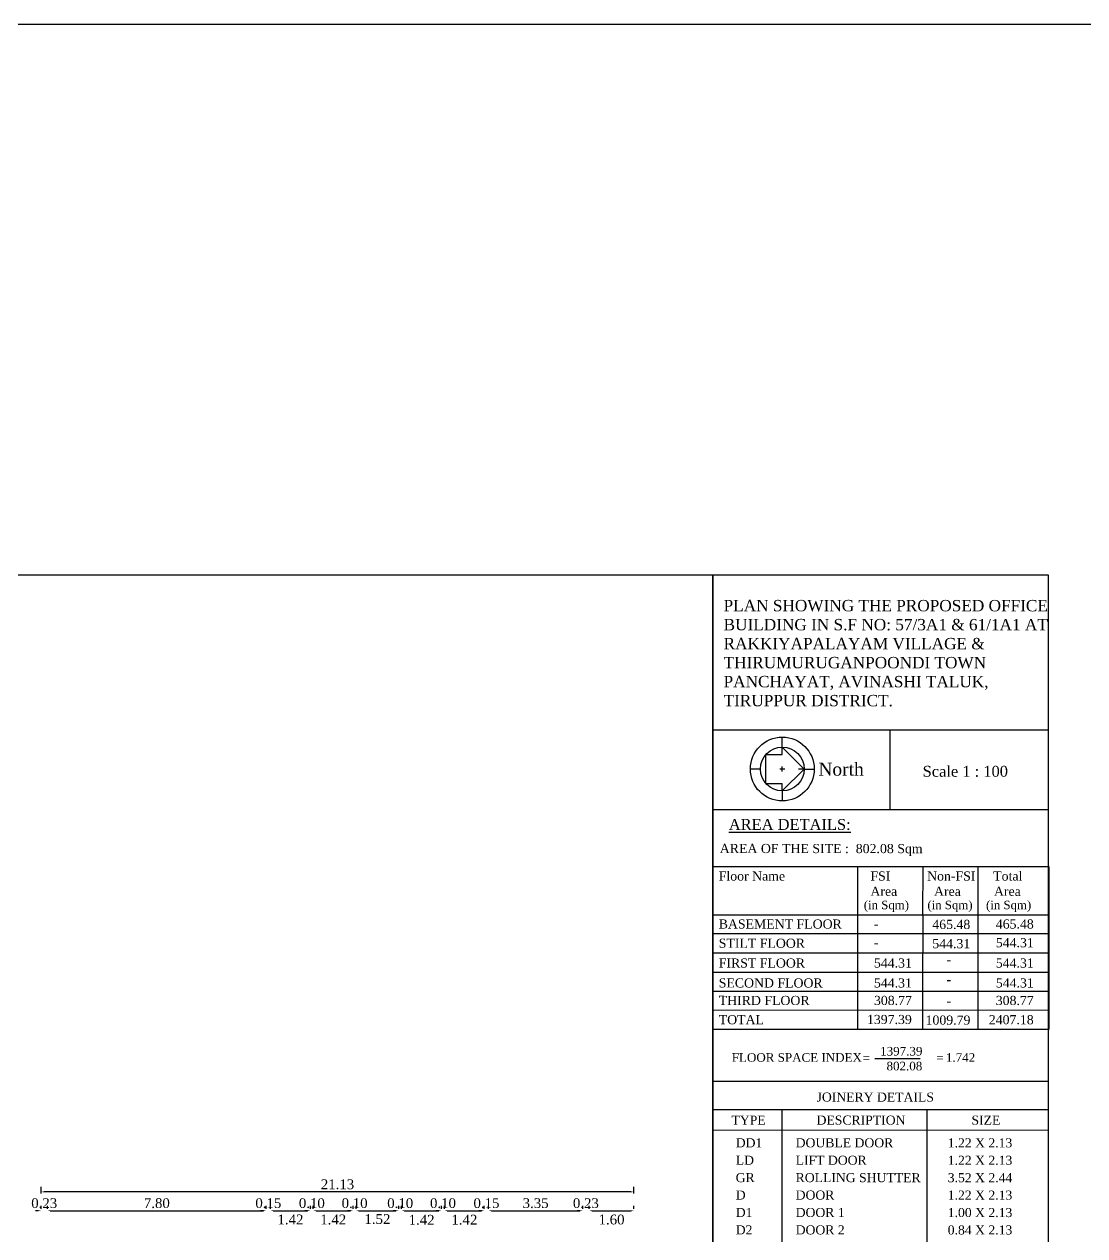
# Model space of a CAD drawing. Header units: metres. Extents: x 3592 to 3825, y 373 to 546.
# Drawn here: x 3727.46 to 3765.25, y 502.4 to 545.58 of the extents above; entities that cross this region are included whole.
import ezdxf

# ---------------------------------------------------------------- set-up
doc = ezdxf.new("R2010")
doc.units = ezdxf.units.M
doc.layers.get('Defpoints').update_dxf_attribs({"lineweight": 0})
doc.styles.add('ANAND', font='times.ttf')
doc.styles.get("Standard").update_dxf_attribs({"font": 'arial.ttf'})
doc.styles.add('X', font='times.ttf')
doc.dimstyles.new('V1', dxfattribs={"dimtxt": 0.23, "dimasz": 0.1, "dimexe": 0.18, "dimexo": 0.0625, "dimgap": 0.09, "dimtad": 1, "dimzin": 0, "dimdsep": 46, "dimtxsty": 'Standard', "dimcen": 0.09, "dimadec": 0, "dimazin": 0, "dimtfac": 1, "dimtix": 1, "dimtofl": 0, "dimtmove": 2, "dimatfit": 0, "dimfxl": 0, "dimtolj": 1, "dimtzin": 0, "dimarcsym": 0})

# ---------------------------------------------------------------- blocks, each defined once
blk = doc.blocks.new('*D133')
at = {"color": 0, "lineweight": -2}
for p, q in [((3727.954, 503.288), (3727.854, 503.288)), ((3728.054, 503.351), (3728.054, 503.468)), ((3728.283, 503.351), (3728.283, 503.468)), ((3728.383, 503.288), (3728.483, 503.288))]:
    blk.add_line(p, q, dxfattribs=at)
at = {"color": 0}
for points in [[(3727.954, 503.305), (3727.954, 503.271), (3728.054, 503.288)], [(3728.383, 503.305), (3728.383, 503.271), (3728.283, 503.288)]]:
    blk.add_solid(points, dxfattribs=at)
at = {"layer": 'Defpoints', "color": 0}
for p in [(3728.054, 503.288), (3728.283, 503.288), (3728.283, 503.288)]:
    blk.add_point(p, dxfattribs=at)
at = {"color": 0, "insert": (3728.168, 503.557), "char_height": 0.35, "attachment_point": 5, "style": 'ANAND'}
blk.add_mtext('\\A1;0.23', dxfattribs=at)
blk = doc.blocks.new('*D134')
at = {"color": 0, "lineweight": -2}
for p, q in [((3728.283, 503.351), (3728.283, 503.468)), ((3728.383, 503.288), (3735.979, 503.288)), ((3736.079, 503.351), (3736.079, 503.468))]:
    blk.add_line(p, q, dxfattribs=at)
at = {"color": 0}
for points in [[(3728.383, 503.305), (3728.383, 503.271), (3728.283, 503.288)], [(3735.979, 503.305), (3735.979, 503.271), (3736.079, 503.288)]]:
    blk.add_solid(points, dxfattribs=at)
at = {"layer": 'Defpoints', "color": 0}
for p in [(3728.283, 503.288), (3736.079, 503.288), (3736.079, 503.288)]:
    blk.add_point(p, dxfattribs=at)
at = {"color": 0, "insert": (3732.181, 503.557), "char_height": 0.35, "attachment_point": 5, "style": 'ANAND'}
blk.add_mtext('\\A1;7.80', dxfattribs=at)
blk = doc.blocks.new('*D135')
at = {"color": 0, "lineweight": -2}
for p, q in [((3735.979, 503.288), (3735.879, 503.288)), ((3736.079, 503.351), (3736.079, 503.468)), ((3736.231, 503.351), (3736.231, 503.468)), ((3736.331, 503.288), (3736.431, 503.288))]:
    blk.add_line(p, q, dxfattribs=at)
at = {"color": 0}
for points in [[(3735.979, 503.305), (3735.979, 503.271), (3736.079, 503.288)], [(3736.331, 503.305), (3736.331, 503.271), (3736.231, 503.288)]]:
    blk.add_solid(points, dxfattribs=at)
at = {"layer": 'Defpoints', "color": 0}
for p in [(3736.079, 503.288), (3736.231, 503.288), (3736.231, 503.288)]:
    blk.add_point(p, dxfattribs=at)
at = {"color": 0, "insert": (3736.155, 503.557), "char_height": 0.35, "attachment_point": 5, "style": 'ANAND'}
blk.add_mtext('\\A1;0.15', dxfattribs=at)
blk = doc.blocks.new('*D136')
at = {"color": 0, "lineweight": -2}
for p, q in [((3736.231, 503.351), (3736.231, 503.468)), ((3736.331, 503.288), (3737.554, 503.288)), ((3737.654, 503.351), (3737.654, 503.468))]:
    blk.add_line(p, q, dxfattribs=at)
at = {"color": 0}
for points in [[(3736.331, 503.305), (3736.331, 503.271), (3736.231, 503.288)], [(3737.554, 503.305), (3737.554, 503.271), (3737.654, 503.288)]]:
    blk.add_solid(points, dxfattribs=at)
at = {"layer": 'Defpoints', "color": 0}
for p in [(3736.231, 503.288), (3737.654, 503.288), (3737.654, 503.288)]:
    blk.add_point(p, dxfattribs=at)
at = {"color": 0, "insert": (3736.943, 502.975), "char_height": 0.35, "attachment_point": 5, "style": 'ANAND'}
blk.add_mtext('\\A1;1.42', dxfattribs=at)
blk = doc.blocks.new('*D137')
at = {"color": 0, "lineweight": -2}
for p, q in [((3737.554, 503.288), (3737.454, 503.288)), ((3737.654, 503.351), (3737.654, 503.468)), ((3737.755, 503.351), (3737.755, 503.468)), ((3737.855, 503.288), (3737.955, 503.288))]:
    blk.add_line(p, q, dxfattribs=at)
at = {"color": 0}
for points in [[(3737.554, 503.305), (3737.554, 503.271), (3737.654, 503.288)], [(3737.855, 503.305), (3737.855, 503.271), (3737.755, 503.288)]]:
    blk.add_solid(points, dxfattribs=at)
at = {"layer": 'Defpoints', "color": 0}
for p in [(3737.654, 503.288), (3737.755, 503.288), (3737.755, 503.288)]:
    blk.add_point(p, dxfattribs=at)
at = {"color": 0, "insert": (3737.705, 503.557), "char_height": 0.35, "attachment_point": 5, "style": 'ANAND'}
blk.add_mtext('\\A1;0.10', dxfattribs=at)
blk = doc.blocks.new('*D138')
at = {"color": 0, "lineweight": -2}
for p, q in [((3737.755, 503.351), (3737.755, 503.468)), ((3737.855, 503.288), (3739.078, 503.288)), ((3739.178, 503.351), (3739.178, 503.468))]:
    blk.add_line(p, q, dxfattribs=at)
at = {"color": 0}
for points in [[(3737.855, 503.305), (3737.855, 503.271), (3737.755, 503.288)], [(3739.078, 503.305), (3739.078, 503.271), (3739.178, 503.288)]]:
    blk.add_solid(points, dxfattribs=at)
at = {"layer": 'Defpoints', "color": 0}
for p in [(3737.755, 503.288), (3739.178, 503.288), (3739.178, 503.288)]:
    blk.add_point(p, dxfattribs=at)
at = {"color": 0, "insert": (3738.467, 502.974), "char_height": 0.35, "attachment_point": 5, "style": 'ANAND'}
blk.add_mtext('\\A1;1.42', dxfattribs=at)
blk = doc.blocks.new('*D139')
at = {"color": 0, "lineweight": -2}
for p, q in [((3739.078, 503.288), (3738.978, 503.288)), ((3739.178, 503.351), (3739.178, 503.468)), ((3739.279, 503.351), (3739.279, 503.468)), ((3739.379, 503.288), (3739.479, 503.288))]:
    blk.add_line(p, q, dxfattribs=at)
at = {"color": 0}
for points in [[(3739.078, 503.305), (3739.078, 503.271), (3739.178, 503.288)], [(3739.379, 503.305), (3739.379, 503.271), (3739.279, 503.288)]]:
    blk.add_solid(points, dxfattribs=at)
at = {"layer": 'Defpoints', "color": 0}
for p in [(3739.178, 503.288), (3739.279, 503.288), (3739.279, 503.288)]:
    blk.add_point(p, dxfattribs=at)
at = {"color": 0, "insert": (3739.229, 503.557), "char_height": 0.35, "attachment_point": 5, "style": 'ANAND'}
blk.add_mtext('\\A1;0.10', dxfattribs=at)
blk = doc.blocks.new('*D140')
at = {"color": 0, "lineweight": -2}
for p, q in [((3739.279, 503.351), (3739.279, 503.468)), ((3739.379, 503.288), (3740.703, 503.288)), ((3740.803, 503.351), (3740.803, 503.468))]:
    blk.add_line(p, q, dxfattribs=at)
at = {"color": 0}
for points in [[(3739.379, 503.305), (3739.379, 503.271), (3739.279, 503.288)], [(3740.703, 503.305), (3740.703, 503.271), (3740.803, 503.288)]]:
    blk.add_solid(points, dxfattribs=at)
at = {"layer": 'Defpoints', "color": 0}
for p in [(3739.279, 503.288), (3740.803, 503.288), (3740.803, 503.288)]:
    blk.add_point(p, dxfattribs=at)
at = {"color": 0, "insert": (3740.041, 502.989), "char_height": 0.35, "attachment_point": 5, "style": 'ANAND'}
blk.add_mtext('\\A1;1.52', dxfattribs=at)
blk = doc.blocks.new('*D141')
at = {"color": 0, "lineweight": -2}
for p, q in [((3740.703, 503.288), (3740.603, 503.288)), ((3740.803, 503.351), (3740.803, 503.468)), ((3740.905, 503.351), (3740.905, 503.468)), ((3741.005, 503.288), (3741.105, 503.288))]:
    blk.add_line(p, q, dxfattribs=at)
at = {"color": 0}
for points in [[(3740.703, 503.305), (3740.703, 503.271), (3740.803, 503.288)], [(3741.005, 503.305), (3741.005, 503.271), (3740.905, 503.288)]]:
    blk.add_solid(points, dxfattribs=at)
at = {"layer": 'Defpoints', "color": 0}
for p in [(3740.803, 503.288), (3740.905, 503.288), (3740.905, 503.288)]:
    blk.add_point(p, dxfattribs=at)
at = {"color": 0, "insert": (3740.854, 503.557), "char_height": 0.35, "attachment_point": 5, "style": 'ANAND'}
blk.add_mtext('\\A1;0.10', dxfattribs=at)
blk = doc.blocks.new('*D142')
at = {"color": 0, "lineweight": -2}
for p, q in [((3740.905, 503.351), (3740.905, 503.468)), ((3741.005, 503.288), (3742.227, 503.288)), ((3742.327, 503.351), (3742.327, 503.468))]:
    blk.add_line(p, q, dxfattribs=at)
at = {"color": 0}
for points in [[(3741.005, 503.305), (3741.005, 503.271), (3740.905, 503.288)], [(3742.227, 503.305), (3742.227, 503.271), (3742.327, 503.288)]]:
    blk.add_solid(points, dxfattribs=at)
at = {"layer": 'Defpoints', "color": 0}
for p in [(3740.905, 503.288), (3742.327, 503.288), (3742.327, 503.288)]:
    blk.add_point(p, dxfattribs=at)
at = {"color": 0, "insert": (3741.616, 502.963), "char_height": 0.35, "attachment_point": 5, "style": 'ANAND'}
blk.add_mtext('\\A1;1.42', dxfattribs=at)
blk = doc.blocks.new('*D50')
at = {"color": 0, "lineweight": -2}
for p, q in [((3742.227, 503.288), (3742.127, 503.288)), ((3742.327, 503.351), (3742.327, 503.468)), ((3742.429, 503.351), (3742.429, 503.468)), ((3742.529, 503.288), (3742.629, 503.288))]:
    blk.add_line(p, q, dxfattribs=at)
at = {"color": 0}
for points in [[(3742.227, 503.305), (3742.227, 503.271), (3742.327, 503.288)], [(3742.529, 503.305), (3742.529, 503.271), (3742.429, 503.288)]]:
    blk.add_solid(points, dxfattribs=at)
at = {"layer": 'Defpoints', "color": 0}
for p in [(3742.327, 503.288), (3742.429, 503.288), (3742.429, 503.288)]:
    blk.add_point(p, dxfattribs=at)
at = {"color": 0, "insert": (3742.378, 503.557), "char_height": 0.35, "attachment_point": 5, "style": 'ANAND'}
blk.add_mtext('\\A1;0.10', dxfattribs=at)
blk = doc.blocks.new('*D51')
at = {"color": 0, "lineweight": -2}
for p, q in [((3742.429, 503.351), (3742.429, 503.468)), ((3742.529, 503.288), (3743.751, 503.288)), ((3743.851, 503.351), (3743.851, 503.468))]:
    blk.add_line(p, q, dxfattribs=at)
at = {"color": 0}
for points in [[(3742.529, 503.305), (3742.529, 503.271), (3742.429, 503.288)], [(3743.751, 503.305), (3743.751, 503.271), (3743.851, 503.288)]]:
    blk.add_solid(points, dxfattribs=at)
at = {"layer": 'Defpoints', "color": 0}
for p in [(3742.429, 503.288), (3743.851, 503.288), (3743.851, 503.288)]:
    blk.add_point(p, dxfattribs=at)
at = {"color": 0, "insert": (3743.14, 502.966), "char_height": 0.35, "attachment_point": 5, "style": 'ANAND'}
blk.add_mtext('\\A1;1.42', dxfattribs=at)
blk = doc.blocks.new('*D52')
at = {"color": 0, "lineweight": -2}
for p, q in [((3743.751, 503.288), (3743.651, 503.288)), ((3743.851, 503.351), (3743.851, 503.468)), ((3744.004, 503.351), (3744.004, 503.468)), ((3744.104, 503.288), (3744.204, 503.288))]:
    blk.add_line(p, q, dxfattribs=at)
at = {"color": 0}
for points in [[(3743.751, 503.305), (3743.751, 503.271), (3743.851, 503.288)], [(3744.104, 503.305), (3744.104, 503.271), (3744.004, 503.288)]]:
    blk.add_solid(points, dxfattribs=at)
at = {"layer": 'Defpoints', "color": 0}
for p in [(3743.851, 503.288), (3744.004, 503.288), (3744.004, 503.288)]:
    blk.add_point(p, dxfattribs=at)
at = {"color": 0, "insert": (3743.928, 503.557), "char_height": 0.35, "attachment_point": 5, "style": 'ANAND'}
blk.add_mtext('\\A1;0.15', dxfattribs=at)
blk = doc.blocks.new('*D53')
at = {"color": 0, "lineweight": -2}
for p, q in [((3744.004, 503.351), (3744.004, 503.468)), ((3744.104, 503.288), (3747.257, 503.288)), ((3747.357, 503.351), (3747.357, 503.468))]:
    blk.add_line(p, q, dxfattribs=at)
at = {"color": 0}
for points in [[(3744.104, 503.305), (3744.104, 503.271), (3744.004, 503.288)], [(3747.257, 503.305), (3747.257, 503.271), (3747.357, 503.288)]]:
    blk.add_solid(points, dxfattribs=at)
at = {"layer": 'Defpoints', "color": 0}
for p in [(3744.004, 503.288), (3747.357, 503.288), (3747.357, 503.288)]:
    blk.add_point(p, dxfattribs=at)
at = {"color": 0, "insert": (3745.68, 503.557), "char_height": 0.35, "attachment_point": 5, "style": 'ANAND'}
blk.add_mtext('\\A1;3.35', dxfattribs=at)
blk = doc.blocks.new('*D54')
at = {"color": 0, "lineweight": -2}
for p, q in [((3747.257, 503.288), (3747.157, 503.288)), ((3747.357, 503.351), (3747.357, 503.468)), ((3747.585, 503.351), (3747.585, 503.468)), ((3747.685, 503.288), (3747.785, 503.288))]:
    blk.add_line(p, q, dxfattribs=at)
at = {"color": 0}
for points in [[(3747.257, 503.305), (3747.257, 503.271), (3747.357, 503.288)], [(3747.685, 503.305), (3747.685, 503.271), (3747.585, 503.288)]]:
    blk.add_solid(points, dxfattribs=at)
at = {"layer": 'Defpoints', "color": 0}
for p in [(3747.357, 503.288), (3747.585, 503.288), (3747.585, 503.288)]:
    blk.add_point(p, dxfattribs=at)
at = {"color": 0, "insert": (3747.471, 503.557), "char_height": 0.35, "attachment_point": 5, "style": 'ANAND'}
blk.add_mtext('\\A1;0.23', dxfattribs=at)
blk = doc.blocks.new('*D55')
at = {"color": 0, "lineweight": -2}
for p, q in [((3747.585, 503.351), (3747.585, 503.468)), ((3747.685, 503.288), (3749.085, 503.288)), ((3749.185, 503.351), (3749.185, 503.468))]:
    blk.add_line(p, q, dxfattribs=at)
at = {"color": 0}
for points in [[(3747.685, 503.305), (3747.685, 503.271), (3747.585, 503.288)], [(3749.085, 503.305), (3749.085, 503.271), (3749.185, 503.288)]]:
    blk.add_solid(points, dxfattribs=at)
at = {"layer": 'Defpoints', "color": 0}
for p in [(3747.585, 503.288), (3749.185, 503.288), (3749.185, 503.288)]:
    blk.add_point(p, dxfattribs=at)
at = {"color": 0, "insert": (3748.385, 502.973), "char_height": 0.35, "attachment_point": 5, "style": 'ANAND'}
blk.add_mtext('\\A1;1.60', dxfattribs=at)
blk = doc.blocks.new('*D56')
at = {"color": 0, "lineweight": -2}
for p, q in [((3728.054, 503.902), (3728.054, 504.14)), ((3749.185, 503.902), (3749.185, 504.14)), ((3749.085, 503.96), (3728.154, 503.96))]:
    blk.add_line(p, q, dxfattribs=at)
at = {"color": 0}
for points in [[(3728.154, 503.976), (3728.154, 503.943), (3728.054, 503.96)], [(3749.085, 503.976), (3749.085, 503.943), (3749.185, 503.96)]]:
    blk.add_solid(points, dxfattribs=at)
at = {"layer": 'Defpoints', "color": 0}
for p in [(3728.054, 503.96), (3728.054, 503.839), (3749.185, 503.839)]:
    blk.add_point(p, dxfattribs=at)
at = {"color": 0, "insert": (3738.62, 504.228), "char_height": 0.35, "attachment_point": 5, "style": 'ANAND'}
blk.add_mtext('\\A1;21.13', dxfattribs=at)

msp = doc.modelspace()

# ---------------------------------------------------------------- linework, layer by layer
at = {"lineweight": 20, "ltscale": 15, "extrusion": (-7.6755e-09, -2.3225e-06, 1)}
for p, q in [((3751.99671, 513.91567, 0.0004), (3751.99791, 525.94575)), ((3751.99691, 515.96642, 0.00033), (3751.99791, 525.94549))]:
    msp.add_line(p, q, dxfattribs=at)
at = {"extrusion": (-7.6755e-09, -2.3225e-06, 1)}
for p, q in [((3751.99695, 520.43361, 0.00034), (3763.96705, 520.43164, 0.00034)), ((3758.30761, 520.43257, 0.00034), (3758.30727, 517.59541, 0.00033)), ((3751.9969, 517.59645, 0.00033), (3763.967, 517.59448, 0.00033)), ((3751.99686, 515.56474, 0.00031), (3763.96678, 515.56354, 0.00031)), ((3751.99686, 515.56474, 0.00031), (3763.96678, 515.56354, 0.00031)), ((3757.76675, 508.71122, -0.00643), (3759.38064, 508.711, -0.00643))]:
    msp.add_line(p, q, dxfattribs=at)
at = {"extrusion": (-1.77064e-08, -0.0002548, 1)}
for p, q in [((3754.46836, 519.81372, 0.00247), (3754.46816, 520.17041, 0.00256)), ((3753.88662, 519.55311, 0.0024), (3754.46851, 519.55345, 0.0024)), ((3753.88722, 518.51243, 0.00214), (3753.88662, 519.55311, 0.0024)), ((3754.46851, 519.55345, 0.0024), (3754.46836, 519.81372, 0.00247)), ((3755.24943, 519.03356, 0.00227), (3754.46836, 519.81372, 0.00247)), ((3754.46887, 518.94604, 0.00225), (3754.46877, 519.12018, 0.00229)), ((3753.6882, 519.03266, 0.00227), (3753.33151, 519.03245, 0.00227)), ((3754.55588, 519.03316, 0.00227), (3754.38175, 519.03306, 0.00227)), ((3755.24943, 519.03356, 0.00227), (3754.46927, 518.25249, 0.00207)), ((3755.24943, 519.03356, 0.00227), (3755.05072, 519.03344, 0.00227)), ((3755.24943, 519.03356, 0.00227), (3755.60612, 519.03377, 0.00227)), ((3753.88722, 518.51243, 0.00214), (3754.46912, 518.51277, 0.00214)), ((3754.46927, 518.25249, 0.00207), (3754.46912, 518.51277, 0.00214)), ((3754.46927, 518.25249, 0.00207), (3754.46947, 517.8958, 0.00198))]:
    msp.add_line(p, q, dxfattribs=at)
at = {"extrusion": (1.2297e-05, -2.32374e-06, 1)}
for p, q in [((3751.99669, 513.91843, 0.00046), (3751.99686, 515.56475, 0.00046)), ((3751.99686, 515.56475, 0.00046), (3763.96678, 515.56354, 0.00031)), ((3751.99644, 511.6105, 0.00055), (3751.99664, 513.59519, 0.00056))]:
    msp.add_line(p, q, dxfattribs=at)
at = {"extrusion": (-2.62624e-05, -2.32003e-06, 1)}
for p, q in [((3751.99702, 513.91847, 0.00015), (3751.99718, 515.56474, 0.00015)), ((3751.99718, 515.56474, 0.00015), (3763.96678, 515.56354, 0.00047)), ((3751.99687, 512.27814, -0.00286), (3751.99712, 514.97323, 0.00015)), ((3751.99683, 511.61055, 0.00018), (3751.99703, 513.59519, 0.00019)), ((3751.99666, 509.63309, -0.00345), (3751.99696, 512.8821, 0.00018))]:
    msp.add_line(p, q, dxfattribs=at)
at = {"extrusion": (-3.85671e-05, -2.3188e-06, 1)}
for p, q in [((3751.99718, 515.56474, 0.00001), (3763.96678, 515.56354, 0.00047)), ((3751.99718, 515.56474, 0.00001), (3763.96678, 515.56354, 0.00047)), ((3751.99689, 512.61911, -0.00007), (3751.99705, 514.26539, -0.00007)), ((3751.99683, 512.0276, -0.00007), (3751.99699, 513.67388, -0.00007)), ((3751.99668, 510.04413, -0.00009), (3751.99687, 512.02877, -0.00008)), ((3751.9966, 509.00271, -0.00009), (3751.9968, 510.98735, -0.00009))]:
    msp.add_line(p, q, dxfattribs=at)
at = {"ltscale": 5, "extrusion": (7.65613e-05, -0.000330532, 1)}
for p, q in [((3757.15531, 515.56423, 0.00296), (3757.15517, 513.82471, 0.00076)), ((3759.47226, 515.56399, 0.00278), (3759.47213, 513.82469, 0.00058)), ((3761.43634, 515.5638, 0.00263), (3761.4362, 513.82467, 0.00043)), ((3763.96681, 513.82465, 0.00201), (3751.99701, 513.82475, 0.0017)), ((3763.96681, 513.82465, 0.00201), (3751.99701, 513.82475, 0.0017))]:
    msp.add_line(p, q, dxfattribs=at)
at = {"ltscale": 5, "extrusion": (6.39432e-05, -0.000330532, 1)}
for p, q in [((3763.96681, 513.82465, 0.00201), (3751.99699, 513.82475, 0.00155)), ((3763.96681, 513.82465, 0.00201), (3751.99699, 513.82475, 0.00155)), ((3757.15521, 513.84362, -0.00129), (3757.15494, 511.09956, -0.00171)), ((3759.47217, 513.8436, -0.00143), (3759.4719, 511.09954, -0.00186)), ((3761.43624, 513.84358, -0.00156), (3761.43598, 511.09953, -0.00198)), ((3763.96683, 513.15755, -0.001), (3751.99695, 513.15765, -0.00147)), ((3763.96656, 513.15755, -0.00232), (3751.99695, 513.15765, -0.00278)), ((3763.96654, 512.47153, -0.00254), (3751.99682, 512.47163, -0.00301)), ((3763.96665, 512.47153, -0.00254), (3751.99682, 512.47163, -0.00301)), ((3763.96654, 512.47153, -0.00476), (3751.99688, 512.47163, -0.00523)), ((3763.96655, 512.47153, -0.00254), (3751.99688, 512.47163, -0.00301)), ((3763.96661, 512.47153, -0.00254), (3751.99688, 512.47163, -0.00301)), ((3763.96658, 511.78552, -0.00255), (3751.99675, 511.78562, -0.00301)), ((3763.96658, 511.09951, -0.00033), (3751.99674, 511.09961, -0.0008))]:
    msp.add_line(p, q, dxfattribs=at)
at = {"ltscale": 5, "extrusion": (5.16212e-05, -0.00033054, 1)}
for p, q in [((3763.96657, 511.09899, 0.00062), (3751.99675, 511.10012, 0)), ((3763.96657, 511.09899, 0.00062), (3751.99675, 511.10012, 0)), ((3757.15497, 511.11855, -0.00277), (3757.15472, 509.74652, -0.00298)), ((3759.47193, 511.11833, -0.00289), (3759.47168, 509.7463, -0.0031)), ((3761.43601, 511.11814, -0.00299), (3761.43575, 509.74611, -0.0032)), ((3763.96653, 510.43189, -0.0024), (3751.99665, 510.43302, -0.00301)), ((3763.96626, 510.43189, -0.00372), (3751.99665, 510.43302, -0.00433)), ((3763.96652, 510.43189, -0.0024), (3751.99679, 510.43302, -0.00301)), ((3763.96652, 510.43189, -0.00462), (3751.99685, 510.43302, -0.00523)), ((3763.96653, 510.43189, -0.0024), (3751.99685, 510.43302, -0.00301)), ((3763.96646, 509.74588, -0.00616), (3751.99678, 509.747, -0.00677))]:
    msp.add_line(p, q, dxfattribs=at)
for p, q in [((3751.99791, 507.90624, 0.00009), (3763.96784, 507.90624, 0.00009)), ((3751.99791, 507.90624, 0.00009), (3763.96784, 507.90624, 0.00009)), ((3751.99791, 507.90624, 0.00009), (3763.96784, 507.90624, 0.00009)), ((3751.99791, 507.90624), (3763.96134, 507.90624)), ((3751.99791, 507.90624), (3763.96134, 507.90624))]:
    msp.add_line(p, q)
at = {"color": 3}
msp.add_line((3751.99791, 507.90624), (3763.96134, 507.90624, 0), dxfattribs=at)
at = {"ltscale": 5, "extrusion": (0.000102892, -0.000451595, 1)}
msp.add_line((3763.96253, 506.88654, 0.00013), (3751.99728, 506.88536, 0.00013), dxfattribs=at)
at = {"extrusion": (-0.000556193, 4.18672e-08, 1)}
for p, q in [((3754.45172, 506.8856, -0.117), (3754.45276, 497.89534, -0.117)), ((3759.624, 506.88611, -0.11412), (3759.62504, 497.89557, -0.11412)), ((3751.99421, 506.16635, -0.04759), (3763.96222, 506.16798, 0.00013))]:
    msp.add_line(p, q, dxfattribs=at)
at = {"color": 3}
msp.add_lwpolyline([(3591.93287, 545.58275), (3825.29096, 545.58275), (3825.29096, 373.41866), (3591.93287, 373.41866)], close=True, dxfattribs=at)
for points in [[(3751.99791, 525.94549), (3627.83337, 525.94549), (3627.83337, 457.62569), (3751.99791, 457.62569)], [(3751.99791, 525.94549), (3751.99791, 457.62569), (3763.962, 457.62569), (3763.962, 525.94549)]]:
    msp.add_lwpolyline(points, close=True)
at = {"extrusion": (-2.62628e-05, -2.32003e-06, 1), "elevation": -0.09974}
msp.add_lwpolyline([(3751.99718, 515.56474), (3763.96678, 515.56354), (3763.96642, 509.74584), (3751.99682, 509.74704)], close=True, dxfattribs=at)
at = {"extrusion": (-1.77064e-08, -0.0002548, 1)}
for radius in [1.1373, 0.78062, 0.78062]:
    msp.add_circle((3754.46882, 519.03309, -0.13004), radius, dxfattribs=at)

# ---------------------------------------------------------------- texts
at = {"extrusion": (1.77025e-08, 0.000254699, 1), "style": 'X'}
msp.add_text('North', height=0.459493, rotation=359.995715, dxfattribs=at).set_placement((3755.75399, 518.79887, 0.13454))
at = {"extrusion": (-7.6755e-09, -2.3225e-06, 1), "style": 'X'}
for s, height, p in [('Scale 1 : 100', 0.3876654, (3759.47108, 518.75968, -0.0009)), ('%%UAREA DETAILS:', 0.3876654, (3752.56409, 516.86508, -0.0009)), ('FLOOR SPACE INDEX', 0.307031, (3752.66934, 508.59898, -0.00764)), ('=', 0.30703, (3757.32947, 508.57631, -0.00764)), ('1397.39', 0.307031, (3757.95705, 508.82116, -0.00764)), ('=', 0.30703, (3759.95501, 508.59425, -0.00764)), ('1.742', 0.307031, (3760.30042, 508.59817, -0.00764)), ('802.08', 0.307031, (3758.1842, 508.29228, -0.00764))]:
    msp.add_text(s, height=height, rotation=359.992004, dxfattribs=at).set_placement(p)
at = {"extrusion": (0.000102807, -0.000330544, 1), "style": 'ANAND'}
msp.add_text('AREA OF THE SITE :  802.08 Sqm', height=0.3263139, rotation=359.956816, dxfattribs=at).set_placement((3752.24149, 516.03984, 0.21518))
at = {"extrusion": (7.65613e-05, -0.000330532, 1), "style": 'ANAND'}
for s, p in [('Floor Name', (3752.20524, 515.05782, 0.11896)), ('FSI ', (3757.61002, 515.05774, 0.12016)), ('Non-FSI', (3759.63088, 515.05773, 0.12016)), ('Total', (3761.98678, 515.05777, 0.12016)), ('Area', (3757.61001, 514.51406, 0.12016)), ('Area', (3759.87672, 514.51405, 0.12016)), ('Area', (3762.01312, 514.51409, 0.12016))]:
    msp.add_text(s, height=0.325591, rotation=359.962051, dxfattribs=at).set_placement(p)
at = {"extrusion": (-5.20232e-06, 0.00012018, 1), "style": 'ANAND'}
for p in [(3757.37389, 514.03754, 0.04504), (3759.64056, 514.03752, 0.04509), (3761.72972, 514.0375, 0.04513)]:
    msp.add_text('(in Sqm)', height=0.302365, rotation=359.960043, dxfattribs=at).set_placement(p)
at = {"extrusion": (6.39432e-05, -0.000330532, 1), "style": 'ANAND'}
for s, height, p in [('BASEMENT FLOOR', 0.3255913, (3752.20524, 513.34832, 0.06883)), ('465.48', 0.325591, (3759.81616, 513.33336, 0.07004)), ('465.48', 0.325591, (3762.07882, 513.34782, 0.06878)), ('-', 0.32559, (3757.7364, 513.34824, 0.06834)), ('STILT FLOOR ', 0.3255913, (3752.20496, 512.66231, 0.06752)), ('-', 0.32559, (3757.73639, 512.68114, 0.06726)), ('544.31', 0.325591, (3759.81589, 512.64734, 0.07029)), ('544.31', 0.325591, (3762.07881, 512.68072, 0.06815)), ('FIRST FLOOR', 0.3255913, (3752.20506, 511.95755, 0.06755)), ('544.31', 0.325591, (3757.73674, 511.95735, 0.067)), ('-', 0.32559, (3760.31949, 512.08304, 0.06763)), ('544.31', 0.325591, (3762.07771, 511.95693, 0.06744)), ('SECOND FLOOR', 0.3255913, (3752.20499, 511.24737, 0.06778)), ('544.31', 0.325591, (3757.73647, 511.24717, 0.06723)), ('-', 0.32559, (3760.31942, 511.37286, 0.06786)), ('544.31', 0.325591, (3762.07883, 511.24675, 0.06768))]:
    msp.add_text(s, height=height, rotation=359.962051, dxfattribs=at).set_placement(p)
at = {"extrusion": (5.16212e-05, -0.00033054, 1), "style": 'ANAND'}
for s, height, p in [('THIRD FLOOR', 0.3255915, (3752.20496, 510.62366, 0.02195)), ('308.77', 0.325592, (3757.73612, 510.6231, 0.02145)), ('308.77', 0.325592, (3762.0771, 510.62231, 0.0219)), ('-', 0.32559, (3760.31927, 510.60796, 0.02322)), ('TOTAL', 0.325592, (3752.20502, 509.93764, 0.01842)), ('1397.39', 0.325592, (3757.48686, 509.94469, 0.01794)), ('1009.79', 0.325592, (3759.5757, 509.92267, 0.02153)), ('2407.18', 0.325592, (3761.82951, 509.93631, 0.01838))]:
    msp.add_text(s, height=height, rotation=359.957131, dxfattribs=at).set_placement(p)
at = {"extrusion": (-0.000556193, 4.18672e-08, 1), "style": 'X'}
for s, height, p in [('JOINERY DETAILS', 0.3226088, (3755.69052, 507.17953, -2.1344)), ('TYPE', 0.322609, (3752.65818, 506.35781, -2.1344)), ('DESCRIPTION', 0.3226088, (3755.69055, 506.35914, -2.1344)), ('SIZE', 0.322609, (3761.21094, 506.35649, -2.13461)), ('DD1', 0.322609, (3752.80913, 505.54944, -2.1344)), ('DOUBLE DOOR', 0.3226088, (3754.94542, 505.54975, -2.1344)), ('1.22 X 2.13', 0.3226088, (3760.36532, 505.54777, -2.13461)), ('LD', 0.322609, (3752.80922, 504.92851, -2.1344)), ('LIFT DOOR', 0.322609, (3754.94552, 504.92882, -2.1344)), ('1.22 X 2.13', 0.3226088, (3760.36541, 504.92684, -2.13461)), ('GR', 0.322609, (3752.80925, 504.30758, -2.1344)), ('ROLLING SHUTTER', 0.3226088, (3754.94554, 504.3079, -2.1344)), ('3.52 X 2.44', 0.3226088, (3760.36544, 504.30591, -2.13461)), ('D', 0.32261, (3752.80928, 503.68666, -2.1344)), ('DOOR', 0.322609, (3754.94557, 503.68697, -2.1344)), ('1.22 X 2.13', 0.3226088, (3760.36546, 503.68498, -2.13461)), ('D1', 0.322609, (3752.8093, 503.06573, -2.1344)), ('DOOR 1', 0.322609, (3754.9456, 503.06604, -2.1344)), ('1.00 X 2.13', 0.3226088, (3760.36549, 503.06405, -2.13461)), ('D2', 0.322609, (3752.80933, 502.4448, -2.1344)), ('DOOR 2', 0.322609, (3754.94562, 502.44511, -2.1344)), ('0.84 X 2.13', 0.3226088, (3760.36552, 502.44312, -2.13461))]:
    msp.add_text(s, height=height, rotation=359.978421, dxfattribs=at).set_placement(p)
at = {"extrusion": (-8.04393e-09, -2.3225e-06, 1), "insert": (3752.37808, 525.06233, 0), "char_height": 0.40624345, "width": 11.6919059, "attachment_point": 1, "text_direction": (1, -0.00014, 0), "style": 'X'}
msp.add_mtext('PLAN SHOWING THE PROPOSED OFFICE BUILDING IN S.F NO: 57/3A1 & 61/1A1 AT RAKKIYAPALAYAM VILLAGE & THIRUMURUGANPOONDI TOWN PANCHAYAT, AVINASHI TALUK, TIRUPPUR DISTRICT.', dxfattribs=at)

# ---------------------------------------------------------------- dimensions: what is measured, and where the dimension line sits
for base, p1, p2, picture, middle in [((3728.05392, 503.95972), (3749.18532, 503.83923), (3728.05392, 503.83923), '*D56', (3738.61962, 504.22826)), ((3728.28252, 503.2881), (3728.05392, 503.2881), (3728.28252, 503.2881), '*D133', (3728.16822, 503.55663)), ((3736.07892, 503.2881), (3728.28252, 503.2881), (3736.07892, 503.2881), '*D134', (3732.18072, 503.55663)), ((3736.23132, 503.2881), (3736.07892, 503.2881), (3736.23132, 503.2881), '*D135', (3736.15512, 503.55663)), ((3737.75532, 503.2881), (3737.65372, 503.2881), (3737.75532, 503.2881), '*D137', (3737.70452, 503.55663)), ((3739.27932, 503.2881), (3739.17772, 503.2881), (3739.27932, 503.2881), '*D139', (3739.22852, 503.55663)), ((3740.90492, 503.2881), (3740.80332, 503.2881), (3740.90492, 503.2881), '*D141', (3740.85412, 503.55663)), ((3742.42892, 503.2881), (3742.32732, 503.2881), (3742.42892, 503.2881), '*D50', (3742.37812, 503.55663)), ((3744.00372, 503.2881), (3743.85132, 503.2881), (3744.00372, 503.2881), '*D52', (3743.92752, 503.55663)), ((3747.35652, 503.2881), (3744.00372, 503.2881), (3747.35652, 503.2881), '*D53', (3745.68012, 503.55663)), ((3747.58512, 503.2881), (3747.35652, 503.2881), (3747.58512, 503.2881), '*D54', (3747.47082, 503.55663))]:
    dim = msp.add_linear_dim(base=base, p1=p1, p2=p2, dimstyle='V1', override={"dimtxt": 0.35, "dimtxsty": 'ANAND', "dimfxl": 75, "dimarcsym": 2})
    dim.commit()
    dim.dimension.update_dxf_attribs({"geometry": picture, "text_midpoint": middle})
for base, p1, p2, picture, middle in [((3737.65372, 503.2881), (3736.23132, 503.2881), (3737.65372, 503.2881), '*D136', (3736.94252, 502.97479)), ((3739.17772, 503.2881), (3737.75532, 503.2881), (3739.17772, 503.2881), '*D138', (3738.46652, 502.97418)), ((3740.80332, 503.2881), (3739.27932, 503.2881), (3740.80332, 503.2881), '*D140', (3740.04132, 502.98871)), ((3742.32732, 503.2881), (3740.90492, 503.2881), (3742.32732, 503.2881), '*D142', (3741.61612, 502.96288)), ((3743.85132, 503.2881), (3742.42892, 503.2881), (3743.85132, 503.2881), '*D51', (3743.14012, 502.96564)), ((3749.18532, 503.2881), (3747.58512, 503.2881), (3749.18532, 503.2881), '*D55', (3748.38522, 502.973))]:
    dim = msp.add_linear_dim(base=base, p1=p1, p2=p2, dimstyle='V1', override={"dimtxt": 0.35, "dimtxsty": 'ANAND', "dimfxl": 75, "dimarcsym": 2})
    dim.commit()
    dim.dimension.update_dxf_attribs({"geometry": picture, "text_midpoint": middle, "dimtype": 160})

doc.saveas('drawing.dxf')
